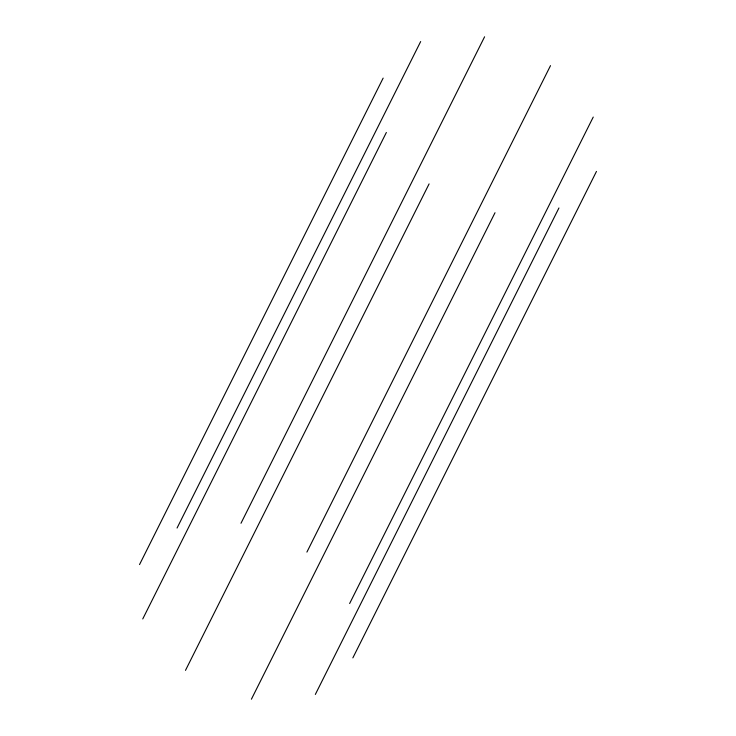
<?xml version="1.0" encoding="UTF-8"?>
<svg xmlns="http://www.w3.org/2000/svg" width="736" height="736" viewBox="0 0 736 736"><rect width="100%" height="100%" fill="white"/><g stroke="black" fill="none" stroke-linecap="round" stroke-linejoin="round"><path stroke-width="1.1" d="M139.536 564.576L383.143 78.108M177.054 528.034L420.661 41.566M142.756 618.939L386.363 132.471M240.985 523.268L484.592 36.8M185.49 670.358L429.097 183.899M306.903 552.101L550.51 65.642M251.408 699.2L495.015 212.732M349.637 603.529L593.244 117.061M315.339 694.434L558.946 207.966M352.857 657.892L596.464 171.424"/></g></svg>
